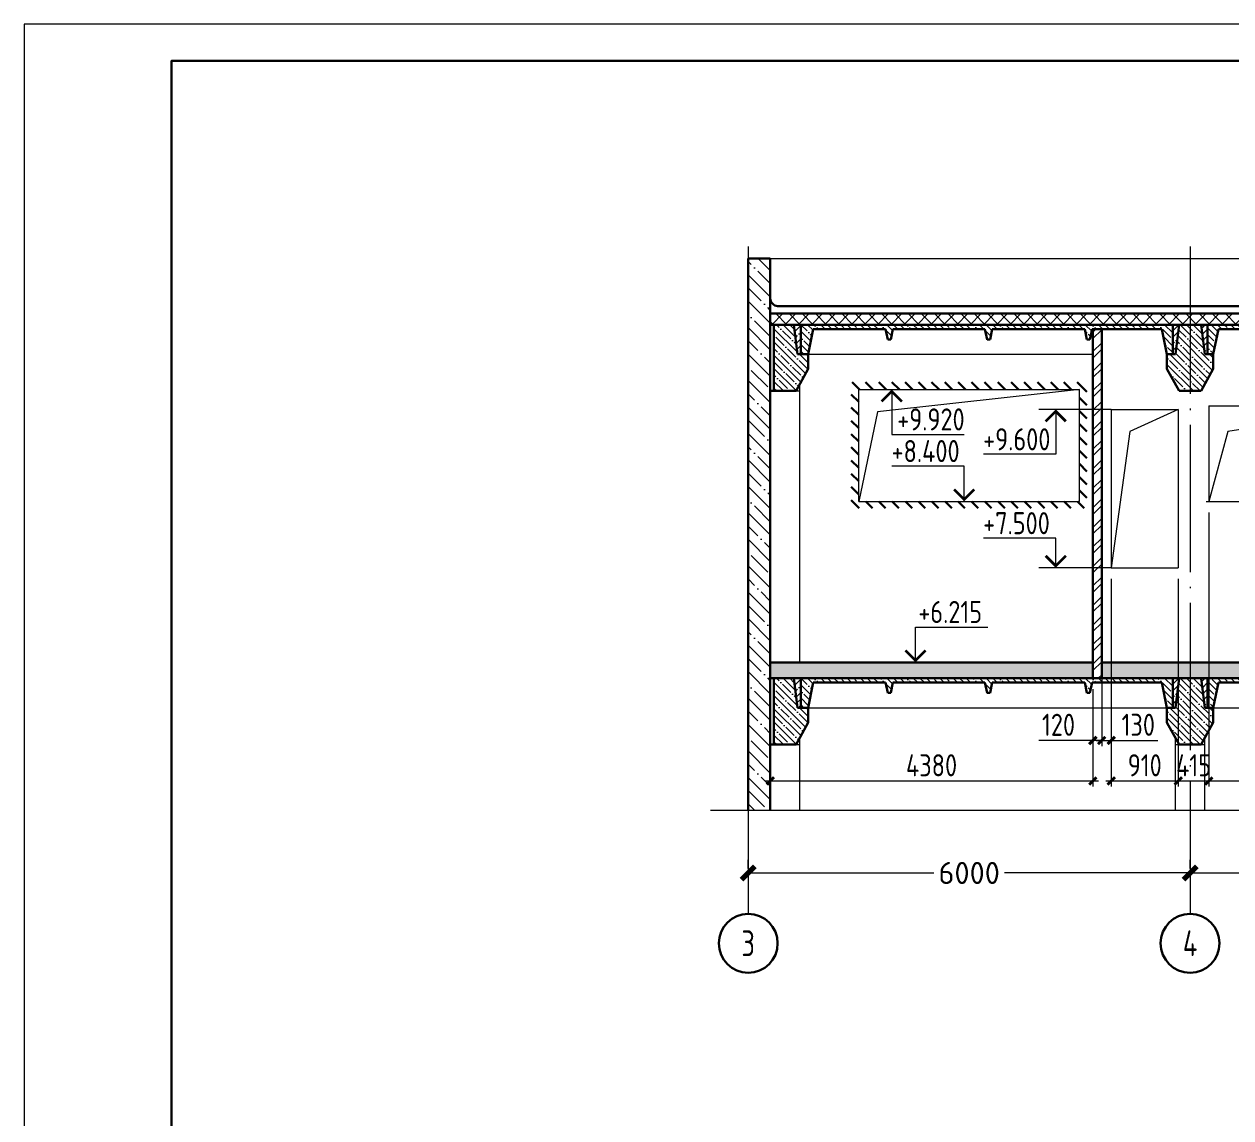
# Model space of a CAD drawing. Extents: x -965262 to 1142518, y -357520 to 71675.
# Drawn here: x 891868 to 908252, y -195538 to -180688 of the extents above; entities that cross this region are included whole.
import ezdxf

# ---------------------------------------------------------------- set-up
doc = ezdxf.new("R2010")
doc.units = 0
doc.header["$LTSCALE"] = 10
doc.linetypes.add('DOTE', pattern=[2.42, 2, -0.2, 0.02, -0.2])
doc.layers.get('0').update_dxf_attribs({"linetype": 'CONTINUOUS', "lineweight": 30})
doc.layers.get('Defpoints').update_dxf_attribs({"linetype": 'CONTINUOUS'})
doc.layers.add('DOTE', color=7, linetype='DOTE', lineweight=9)
doc.styles.add('GOST 2.304', font='isocpeur.ttf', dxfattribs={"width": 0.75, "height": 250})
doc.styles.get("Standard").update_dxf_attribs({"font": 'isocpeur.ttf', "height": 300})
doc.styles.add('ГОСТ 2м', font='isocpeur.ttf', dxfattribs={"width": 0.8, "height": 250})
doc.dimstyles.get("Standard").update_dxf_attribs({"dimscale": 100, "dimtxt": 300, "dimasz": 1.8, "dimexe": 1.8, "dimexo": 0.625, "dimgap": 0.9, "dimtad": 0, "dimdec": 0, "dimzin": 0, "dimdsep": 46, "dimtxsty": 'Standard', "dimblk": 'ARCHTICK', "dimcen": 0.9, "dimclrd": 256, "dimclre": 256, "dimclrt": 256, "dimadec": 0, "dimazin": 0, "dimtfac": 1, "dimtdec": 0, "dimtofl": 0, "dimtmove": 0, "dimatfit": 3, "dimfxl": 1, "dimtolj": 1, "dimtzin": 0, "dimlwd": 15, "dimlwe": 15, "dimarcsym": 0})
doc.dimstyles.new('ГОСТ 2м', dxfattribs={"dimtxt": 250, "dimasz": 100, "dimexe": 75, "dimexo": 150, "dimgap": 62.5, "dimtad": 1, "dimdec": 0, "dimtxsty": 'ГОСТ 2м', "dimblk": 'ARCHTICK', "dimcen": 150, "dimdle": 75, "dimclrd": 256, "dimclre": 256, "dimclrt": 256, "dimadec": 0, "dimazin": 0, "dimtfac": 1, "dimtdec": 0, "dimtmove": 0, "dimatfit": 3, "dimldrblk": 'OBLIQUE', "dimfxl": 1, "dimlwd": 15, "dimlwe": 15, "dimarcsym": 0})
pattern_1 = [(135, (925648.65, -192568.46), (-89.80256, -89.80256), []), (135, (925648.65, -192478.66), (-89.80256, -89.80256), [158.75, -31.75, 0, -31.75])]
pattern_2 = [(45, (925648.65, -192568.46), (-89.80256, 89.80256), []), (45, (925738.45, -192568.46), (-89.80256, 89.80256), [158.75, -31.75, 0, -31.75])]
pattern_3 = [(135, (813548.36, -196342.78), (-89.80256, -89.80256), []), (135, (813548.36, -196252.98), (-89.80256, -89.80256), [158.75, -31.75, 0, -31.75])]
pattern_4 = [(135, (925648.65, -187768.46), (-89.80256, -89.80256), []), (135, (925648.65, -187678.66), (-89.80256, -89.80256), [158.75, -31.75, 0, -31.75])]
pattern_5 = [(45, (925648.65, -187768.46), (-89.80256, 89.80256), []), (45, (925738.45, -187768.46), (-89.80256, 89.80256), [158.75, -31.75, 0, -31.75])]
pattern_6 = [(135, (813548.36, -191542.78), (-89.80256, -89.80256), []), (135, (813548.36, -191452.98), (-89.80256, -89.80256), [158.75, -31.75, 0, -31.75])]

# ---------------------------------------------------------------- blocks, each defined once
blk = doc.blocks.new('_ArchTick')
at = {"color": 0, "linetype": 'ByBlock', "lineweight": 0, "const_width": 0.4}
blk.add_lwpolyline([(-0.5, -0.5), (0.5, 0.5)], dxfattribs=at)
blk = doc.blocks.new('*D2186')
at = {"lineweight": 15, "transparency": 16777216}
for p, q in [((907699, -192150), (907699, -192033)), ((913699, -192150), (913699, -192033)), ((907699, -192213), (910219, -192213)), ((913699, -192213), (911179, -192213))]:
    blk.add_line(p, q, dxfattribs=at)
at = {"layer": 'Defpoints', "color": 0, "lineweight": 15, "transparency": 16777216}
for p in [(907699, -192213), (907699, -192213), (913699, -192213)]:
    blk.add_point(p, dxfattribs=at)
at = {"lineweight": 15, "transparency": 16777216, "xscale": 180, "yscale": 180, "zscale": 180, "rotation": 180}
blk.add_blockref('_ArchTick', (907699, -192213), dxfattribs=at)
at = {"lineweight": 15, "transparency": 16777216, "xscale": 180, "yscale": 180, "zscale": 180}
blk.add_blockref('_ArchTick', (913699, -192213), dxfattribs=at)
at = {"lineweight": 15, "transparency": 16777216, "insert": (910699, -192213), "char_height": 300, "attachment_point": 5}
blk.add_mtext('\\A1;6000', dxfattribs=at)
blk = doc.blocks.new('*D2187')
at = {"lineweight": 15, "transparency": 16777216}
for p, q in [((901699, -192150), (901699, -192033)), ((907699, -192150), (907699, -192033)), ((901699, -192213), (904219, -192213)), ((907699, -192213), (905179, -192213))]:
    blk.add_line(p, q, dxfattribs=at)
at = {"layer": 'Defpoints', "color": 0, "lineweight": 15, "transparency": 16777216}
for p in [(901699, -192213), (901699, -192213), (907699, -192213)]:
    blk.add_point(p, dxfattribs=at)
at = {"lineweight": 15, "transparency": 16777216, "xscale": 180, "yscale": 180, "zscale": 180, "rotation": 180}
blk.add_blockref('_ArchTick', (901699, -192213), dxfattribs=at)
at = {"lineweight": 15, "transparency": 16777216, "xscale": 180, "yscale": 180, "zscale": 180}
blk.add_blockref('_ArchTick', (907699, -192213), dxfattribs=at)
at = {"lineweight": 15, "transparency": 16777216, "insert": (904699, -192213), "char_height": 300, "attachment_point": 5}
blk.add_mtext('\\A1;6000', dxfattribs=at)
blk = doc.blocks.new('*D2188')
at = {"lineweight": 15, "transparency": 16777216}
for p, q in [((901999, -189503), (901999, -191038)), ((906378, -189718), (906378, -191038)), ((901924, -190963), (906453, -190963))]:
    blk.add_line(p, q, dxfattribs=at)
at = {"layer": 'Defpoints', "color": 0, "lineweight": 15, "transparency": 16777216}
for p in [(901999, -189353, 1451), (906378, -189568, -1808), (906378, -190963)]:
    blk.add_point(p, dxfattribs=at)
at = {"lineweight": 15, "transparency": 16777216, "xscale": 100, "yscale": 100, "zscale": 100, "rotation": 180}
blk.add_blockref('_ArchTick', (901999, -190963), dxfattribs=at)
at = {"lineweight": 15, "transparency": 16777216, "xscale": 100, "yscale": 100, "zscale": 100}
blk.add_blockref('_ArchTick', (906378, -190963), dxfattribs=at)
at = {"lineweight": 15, "transparency": 16777216, "insert": (904188, -190751), "char_height": 250, "attachment_point": 5, "style": 'ГОСТ 2м'}
blk.add_mtext('{\\H1.2x;4380}', dxfattribs=at)
blk = doc.blocks.new('_Oblique')
at = {"color": 0, "linetype": 'ByBlock', "lineweight": -2}
blk.add_line((-0.5, -0.5), (0.5, 0.5), dxfattribs=at)
blk = doc.blocks.new('*D2189')
at = {"lineweight": 15, "transparency": 16777216}
for p, q in [((906378, -189718), (906378, -190489)), ((906498, -189718), (906498, -190489)), ((906378, -190414), (905645, -190414)), ((906498, -190414), (906378, -190414)), ((906498, -190414), (906598, -190414))]:
    blk.add_line(p, q, dxfattribs=at)
at = {"layer": 'Defpoints', "color": 0, "lineweight": 15, "transparency": 16777216}
for p in [(906378, -189568, -1808), (906498, -189568, -1808), (906378, -190414)]:
    blk.add_point(p, dxfattribs=at)
at = {"lineweight": 15, "transparency": 16777216, "xscale": 100, "yscale": 100, "zscale": 100}
blk.add_blockref('_ArchTick', (906378, -190414), dxfattribs=at)
at = {"lineweight": 15, "transparency": 16777216, "xscale": 100, "yscale": 100, "zscale": 100, "rotation": 180}
blk.add_blockref('_ArchTick', (906498, -190414), dxfattribs=at)
at = {"lineweight": 15, "transparency": 16777216, "insert": (905912, -190201), "char_height": 250, "attachment_point": 5, "style": 'ГОСТ 2м'}
blk.add_mtext('{\\H1.2x;120}', dxfattribs=at)
blk = doc.blocks.new('*D2190')
at = {"lineweight": 15, "transparency": 16777216}
for p, q in [((906628, -188218), (906628, -190489)), ((906498, -189503), (906498, -190489)), ((906423, -190414), (906628, -190414)), ((906628, -190414), (907261, -190414))]:
    blk.add_line(p, q, dxfattribs=at)
at = {"layer": 'Defpoints', "color": 0, "lineweight": 15, "transparency": 16777216}
for p in [(906628, -188068, -1808), (906498, -189353, 1451), (906628, -190414)]:
    blk.add_point(p, dxfattribs=at)
at = {"lineweight": 15, "transparency": 16777216, "xscale": 100, "yscale": 100, "zscale": 100, "rotation": 180}
blk.add_blockref('_ArchTick', (906498, -190414), dxfattribs=at)
at = {"lineweight": 15, "transparency": 16777216, "xscale": 100, "yscale": 100, "zscale": 100}
blk.add_blockref('_ArchTick', (906628, -190414), dxfattribs=at)
at = {"lineweight": 15, "transparency": 16777216, "insert": (906995, -190201), "char_height": 250, "attachment_point": 5, "style": 'ГОСТ 2м'}
blk.add_mtext('{\\H1.2x;130}', dxfattribs=at)
blk = doc.blocks.new('*D2191')
at = {"lineweight": 15, "transparency": 16777216}
for p, q in [((906628, -188218), (906628, -191038)), ((907538, -188218), (907538, -191038)), ((906553, -190963), (907613, -190963))]:
    blk.add_line(p, q, dxfattribs=at)
at = {"layer": 'Defpoints', "color": 0, "lineweight": 15, "transparency": 16777216}
for p in [(906628, -188068, -1808), (907538, -188068, -1808), (907538, -190963)]:
    blk.add_point(p, dxfattribs=at)
at = {"lineweight": 15, "transparency": 16777216, "xscale": 100, "yscale": 100, "zscale": 100, "rotation": 180}
blk.add_blockref('_ArchTick', (906628, -190963), dxfattribs=at)
at = {"lineweight": 15, "transparency": 16777216, "xscale": 100, "yscale": 100, "zscale": 100}
blk.add_blockref('_ArchTick', (907538, -190963), dxfattribs=at)
at = {"lineweight": 15, "transparency": 16777216, "insert": (907083, -190751), "char_height": 250, "attachment_point": 5, "style": 'ГОСТ 2м'}
blk.add_mtext('{\\H1.2x;910}', dxfattribs=at)
blk = doc.blocks.new('*D2192')
at = {"lineweight": 15, "transparency": 16777216}
for p, q in [((907953, -187318), (907953, -191038)), ((907538, -188218), (907538, -191038)), ((907463, -190963), (908028, -190963))]:
    blk.add_line(p, q, dxfattribs=at)
at = {"layer": 'Defpoints', "color": 0, "lineweight": 15, "transparency": 16777216}
for p in [(907953, -187168, -1834), (907538, -188068, -1808), (907953, -190963)]:
    blk.add_point(p, dxfattribs=at)
at = {"lineweight": 15, "transparency": 16777216, "xscale": 100, "yscale": 100, "zscale": 100, "rotation": 180}
blk.add_blockref('_ArchTick', (907538, -190963), dxfattribs=at)
at = {"lineweight": 15, "transparency": 16777216, "xscale": 100, "yscale": 100, "zscale": 100}
blk.add_blockref('_ArchTick', (907953, -190963), dxfattribs=at)
at = {"lineweight": 15, "transparency": 16777216, "insert": (907746, -190751), "char_height": 250, "attachment_point": 5, "style": 'ГОСТ 2м'}
blk.add_mtext('{\\H1.2x;415}', dxfattribs=at)
blk = doc.blocks.new('*D2193')
at = {"lineweight": 15, "transparency": 16777216}
for p, q in [((907953, -187318), (907953, -191038)), ((910444, -187318), (910444, -191038)), ((907878, -190963), (910519, -190963))]:
    blk.add_line(p, q, dxfattribs=at)
at = {"layer": 'Defpoints', "color": 0, "lineweight": 15, "transparency": 16777216}
for p in [(907953, -187168, -1834), (910444, -187168, -1808), (910444, -190963)]:
    blk.add_point(p, dxfattribs=at)
at = {"lineweight": 15, "transparency": 16777216, "xscale": 100, "yscale": 100, "zscale": 100, "rotation": 180}
blk.add_blockref('_ArchTick', (907953, -190963), dxfattribs=at)
at = {"lineweight": 15, "transparency": 16777216, "xscale": 100, "yscale": 100, "zscale": 100}
blk.add_blockref('_ArchTick', (910444, -190963), dxfattribs=at)
at = {"lineweight": 15, "transparency": 16777216, "insert": (909198, -190751), "char_height": 250, "attachment_point": 5, "style": 'ГОСТ 2м'}
blk.add_mtext('{\\H1.2x;2490}', dxfattribs=at)

msp = doc.modelspace()

# ---------------------------------------------------------------- hatches: boundary and pattern name
at = {"lineweight": 15}
h = msp.add_hatch(dxfattribs=at)
h.set_pattern_fill('ANSI35', color=256, scale=40, angle=90)
h.set_pattern_definition([(135, (526096.28, -221579.91), (-179.60512, -179.60512), []), (135, (526096.28, -221400.3), (-179.60512, -179.60512), [317.5, -63.5, 0, -63.5])])
h.paths.add_polyline_path([(901998.7, -191365.7), (901698.7, -191365.7), (901698.7, -187738.5), (901998.7, -187738.5)])
h.paths.add_polyline_path([(901698.7, -187738.5), (901998.7, -187738.5), (901998.7, -183868.5), (901698.7, -183868.5)])
at = {"lineweight": 15, "ltscale": 0.2}
h = msp.add_hatch(dxfattribs=at)
h.set_pattern_fill('ANSI37', color=256, scale=40, style=0)
h.set_pattern_definition([(45, (925648.65, -192568.46), (-89.80256, 89.80256), []), (135, (925648.65, -192568.46), (-89.80256, -89.80256), [])])
h.paths.add_polyline_path([(907698.7, -184568.5), (902198.7, -184568.5), (902198.7, -184768.5), (902348.7, -184768.5), (907698.7, -184768.5)])
h.paths.add_polyline_path([(902198.7, -184568.5), (901998.7, -184568.5), (901998.7, -184768.5), (902198.7, -184768.5)])
h.paths.add_polyline_path([(913698.7, -184568.5), (907698.7, -184568.5), (907698.7, -184768.5), (907848.7, -184768.5), (913678.7, -184768.5), (913698.7, -184768.5)])
h.paths.add_polyline_path([(919698.7, -184568.5), (913698.7, -184568.5), (913698.7, -184768.5), (913848.7, -184768.5), (919698.7, -184768.5)])
h.paths.add_polyline_path([(925698.7, -184568.5), (919698.7, -184568.5), (919698.7, -184768.5), (919848.7, -184768.5), (925698.7, -184768.5)])
h.paths.add_polyline_path([(931698.7, -184568.5), (925698.7, -184568.5), (925698.7, -184768.5), (925848.7, -184768.5), (931698.7, -184768.5)])
h.paths.add_polyline_path([(937198.7, -184568.5), (931698.7, -184568.5), (931698.7, -184768.5), (931848.7, -184768.5), (937198.7, -184768.5)])
h.paths.add_polyline_path([(937698.7, -184568.5), (937198.7, -184568.5), (937198.7, -184768.5), (937348.7, -184768.5), (937698.7, -184768.5)])
h.paths.add_polyline_path([(901998.7, -184618.5), (937698.7, -184618.5), (937698.7, -184568.5), (901998.7, -184568.5)])
at = {"lineweight": 15}
h = msp.add_hatch(dxfattribs=at)
h.set_pattern_fill('ANSI35', color=256, scale=20, angle=90)
h.set_pattern_definition(pattern_4)
h.paths.add_polyline_path([(902348.7, -184768.5), (902317.2, -184768.5), (902367.2, -185168.5)], flags=17)
h.paths.add_polyline_path([(901998.7, -185668.5), (902048.7, -185668.5), (902048.7, -184768.5), (901998.7, -184768.5), (901998.7, -185018.5)], flags=17)
h.paths.add_polyline_path([(902198.7, -184768.5), (901998.7, -184768.5), (901998.7, -185018.5), (901998.7, -185668.5), (902098.7, -185668.5), (902198.7, -185668.5)])
h.paths.add_polyline_path([(902198.7, -185668.5), (902348.7, -185668.5), (902513.7, -185368.5), (902513.7, -185168.5), (902367.2, -185168.5), (902348.7, -184768.5), (902198.7, -184768.5)])
h = msp.add_hatch(dxfattribs=at)
h.set_pattern_fill('ANSI35', color=256, scale=20)
h.set_pattern_definition(pattern_5)
h.paths.add_polyline_path([(902348.7, -184768.5), (902317.2, -184768.5), (902367.2, -185168.5)])
h.paths.add_polyline_path([(902413.1, -184768.5), (902348.7, -184768.5), (902367.2, -185168.5), (902413.1, -185168.5)])
h = msp.add_hatch(dxfattribs=at)
h.set_pattern_fill('ANSI35', color=256, scale=20, angle=90)
h.set_pattern_definition(pattern_6)
h.paths.add_polyline_path([(907484.2, -184768.5), (907463.1, -184768.5), (907463.1, -185168.5), (907484.2, -185168.5)], flags=17)
h.paths.add_polyline_path([(902581.8, -184828.5), (902551.2, -184828.5), (902513.1, -185168.5)], flags=17)
h.paths.add_polyline_path([(902551.2, -184828.5), (903563.1, -184828.5), (903593.1, -184968.5), (903633.1, -184968.5), (903663.1, -184828.5), (904913.1, -184828.5), (904943.1, -184968.5), (904983.1, -184968.5), (905013.1, -184828.5), (906268.1, -184828.5), (906298.1, -184968.5), (906338.1, -184968.5), (906368.1, -184828.5), (907314.9, -184828.5), (907383.7, -185168.5), (907484.2, -185168.5), (907484.2, -184768.5), (902413.1, -184768.5), (902413.1, -185168.5), (902513.1, -185168.5)])
h.paths.add_polyline_path([(902718.7, -184828.5), (902718.7, -184768.5)], flags=17)
h = msp.add_hatch(dxfattribs=at)
h.set_pattern_fill('ANSI35', color=256, scale=20, angle=90)
h.set_pattern_definition(pattern_4)
h.paths.add_polyline_path([(907698.7, -184768.5), (907548.7, -184768.5), (907498.7, -185168.5), (907383.7, -185168.5), (907383.7, -185368.5), (907548.7, -185668.5), (907698.7, -185668.5)])
h.paths.add_polyline_path([(907698.7, -185668.5), (907848.7, -185668.5), (908013.7, -185368.5), (908013.7, -185168.5), (907913.1, -185168.5), (907898.7, -185168.5), (907848.7, -184768.5), (907698.7, -184768.5)])
h = msp.add_hatch(dxfattribs=at)
h.set_pattern_fill('ANSI35', color=256, scale=20)
h.set_pattern_definition(pattern_5)
h.paths.add_polyline_path([(907484.2, -184768.5), (907463.1, -184768.5), (907463.1, -185168.5), (907484.2, -185168.5)])
h.paths.add_polyline_path([(907548.7, -184768.5), (907484.2, -184768.5), (907484.2, -185168.5), (907498.7, -185168.5)])
h = msp.add_hatch(dxfattribs=at)
h.set_pattern_fill('ANSI35', color=256, scale=20)
h.set_pattern_definition(pattern_5)
h.paths.add_polyline_path([(907934.2, -184768.5), (907913.1, -184768.5), (907913.1, -185168.5), (907934.2, -185168.5)])
h.paths.add_polyline_path([(907913.1, -184768.5), (907848.7, -184768.5), (907898.7, -185168.5), (907913.1, -185168.5)])
h = msp.add_hatch(dxfattribs=at)
h.set_pattern_fill('ANSI35', color=256, scale=20, angle=90)
h.set_pattern_definition(pattern_6)
h.paths.add_polyline_path([(907934.2, -184768.5), (907913.1, -184768.5), (907913.1, -185168.5), (907934.2, -185168.5)], flags=16)
h.paths.add_polyline_path([(908082.4, -184828.5), (908051.2, -184828.5), (908013.1, -185168.5), (908013.7, -185168.5)], flags=17)
h.paths.add_polyline_path([(913463.1, -184768.5), (907913.1, -184768.5), (907913.1, -185168.5), (908013.1, -185168.5), (908051.2, -184828.5), (909283.1, -184828.5), (909313.1, -184968.5), (909353.1, -184968.5), (909383.1, -184828.5), (910633.1, -184828.5), (910663.1, -184968.5), (910703.1, -184968.5), (910733.1, -184828.5), (911988.1, -184828.5), (912018.1, -184968.5), (912058.1, -184968.5), (912088.1, -184828.5), (913314.9, -184828.5), (913383.7, -185168.5), (913463.1, -185168.5)])
h.paths.add_polyline_path([(910663.1, -184968.5), (910643.7, -184877.9), (910643.7, -184854.1), (910638.5, -184854.1), (910633.1, -184828.5), (910618.7, -184828.5), (910618.7, -184768.5), (910618.7, -184828.5), (910733.1, -184828.5), (910703.1, -184968.5)], flags=17)
h = msp.add_hatch(dxfattribs=at)
h.set_pattern_fill('ANSI32', color=1, scale=500, style=0)
h.set_pattern_definition([(45, (883798.65, 133819.3), (-132.58252, 132.58252), []), (45, (883887.04, 133819.3), (-132.58252, 132.58252), [])])
edge = h.paths.add_edge_path()
edge.add_line((906498.2, -184828.5), (906409.7, -184828.5))
edge.add_arc((906393.9, -197497.7), 12669.2, 89.92882, 90.07118)
edge.add_line((906378.2, -184828.5), (906378.2, -189268.5))
edge.add_line((906378.2, -189268.5), (906498.2, -189268.5))
edge.add_line((906498.2, -189268.5), (906498.2, -184828.5))
h.paths.add_polyline_path([(906378.2, -189568.5), (906498.2, -189568.5), (906498.2, -189268.5), (906378.2, -189268.5)])
h = msp.add_hatch()
h.set_pattern_fill('ANSI31', color=3, scale=40, angle=90)
h.set_pattern_definition([(135, (863192.05, -343553.62), (-89.80256, -89.80256), [])])
h.paths.add_polyline_path([(903098.7, -185548.5), (906298.7, -185548.5), (906298.7, -187258.5), (903098.7, -187258.5)])
h.paths.add_polyline_path([(903198.7, -185648.5), (903198.9, -187167.3), (906198.7, -187168.5), (906198.7, -185648.5)], flags=16)
h = msp.add_hatch(dxfattribs=at)
h.set_pattern_fill('ANSI35', color=256, scale=40)
h.set_pattern_definition([(45, (526096.28, -221579.91), (-179.60512, 179.60512), []), (45, (526275.88, -221579.91), (-179.60512, 179.60512), [317.5, -63.5, 0, -63.5])])
h.paths.add_polyline_path([(901998.7, -189568.5), (906378.2, -189568.5), (906378.2, -189353.5), (901998.7, -189353.5)])
h.paths.add_polyline_path([(906498.2, -189568.5), (928638.7, -189568.5), (928638.7, -189353.5), (906498.2, -189353.5)])
h.paths.add_polyline_path([(928758.7, -189568.5), (937698.7, -189568.5), (937698.7, -189353.5), (928758.7, -189353.5)])
h = msp.add_hatch(dxfattribs=at)
h.set_pattern_fill('ANSI35', color=256, scale=20, angle=90)
h.set_pattern_definition(pattern_1)
h.paths.add_polyline_path([(902348.7, -189568.5), (902317.2, -189568.5), (902367.2, -189968.5)], flags=17)
h.paths.add_polyline_path([(901998.7, -190468.5), (902048.7, -190468.5), (902048.7, -189568.5), (901998.7, -189568.5), (901998.7, -189818.5)], flags=17)
h.paths.add_polyline_path([(902198.7, -189568.5), (901998.7, -189568.5), (901998.7, -189818.5), (901998.7, -190468.5), (902098.7, -190468.5), (902198.7, -190468.5)])
h.paths.add_polyline_path([(902198.7, -190468.5), (902348.7, -190468.5), (902513.7, -190168.5), (902513.7, -189968.5), (902367.2, -189968.5), (902348.7, -189568.5), (902198.7, -189568.5)])
h = msp.add_hatch(dxfattribs=at)
h.set_pattern_fill('ANSI35', color=256, scale=20)
h.set_pattern_definition(pattern_2)
h.paths.add_polyline_path([(902348.7, -189568.5), (902317.2, -189568.5), (902367.2, -189968.5)])
h.paths.add_polyline_path([(902413.1, -189568.5), (902348.7, -189568.5), (902367.2, -189968.5), (902413.1, -189968.5)])
h = msp.add_hatch(dxfattribs=at)
h.set_pattern_fill('ANSI35', color=256, scale=20, angle=90)
h.set_pattern_definition(pattern_3)
h.paths.add_polyline_path([(907484.2, -189568.5), (907463.1, -189568.5), (907463.1, -189968.5), (907484.2, -189968.5)], flags=17)
h.paths.add_polyline_path([(902581.8, -189628.5), (902551.2, -189628.5), (902513.1, -189968.5)], flags=17)
h.paths.add_polyline_path([(902551.2, -189628.5), (903563.1, -189628.5), (903593.1, -189768.5), (903633.1, -189768.5), (903663.1, -189628.5), (904913.1, -189628.5), (904943.1, -189768.5), (904983.1, -189768.5), (905013.1, -189628.5), (906268.1, -189628.5), (906298.1, -189768.5), (906338.1, -189768.5), (906368.1, -189628.5), (907314.9, -189628.5), (907383.7, -189968.5), (907484.2, -189968.5), (907484.2, -189568.5), (902413.1, -189568.5), (902413.1, -189968.5), (902513.1, -189968.5)])
h.paths.add_polyline_path([(902718.7, -189628.5), (902718.7, -189568.5)], flags=17)
h = msp.add_hatch(dxfattribs=at)
h.set_pattern_fill('ANSI35', color=256, scale=20, angle=90)
h.set_pattern_definition(pattern_1)
h.paths.add_polyline_path([(907698.7, -189568.5), (907548.7, -189568.5), (907498.7, -189968.5), (907383.7, -189968.5), (907383.7, -190168.5), (907548.7, -190468.5), (907698.7, -190468.5)])
h.paths.add_polyline_path([(907698.7, -190468.5), (907848.7, -190468.5), (908013.7, -190168.5), (908013.7, -189968.5), (907913.1, -189968.5), (907898.7, -189968.5), (907848.7, -189568.5), (907698.7, -189568.5)])
h = msp.add_hatch(dxfattribs=at)
h.set_pattern_fill('ANSI35', color=256, scale=20)
h.set_pattern_definition(pattern_2)
h.paths.add_polyline_path([(907484.2, -189568.5), (907463.1, -189568.5), (907463.1, -189968.5), (907484.2, -189968.5)])
h.paths.add_polyline_path([(907548.7, -189568.5), (907484.2, -189568.5), (907484.2, -189968.5), (907498.7, -189968.5)])
h = msp.add_hatch(dxfattribs=at)
h.set_pattern_fill('ANSI35', color=256, scale=20)
h.set_pattern_definition(pattern_2)
h.paths.add_polyline_path([(907934.2, -189568.5), (907913.1, -189568.5), (907913.1, -189968.5), (907934.2, -189968.5)])
h.paths.add_polyline_path([(907913.1, -189568.5), (907848.7, -189568.5), (907898.7, -189968.5), (907913.1, -189968.5)])
h = msp.add_hatch(dxfattribs=at)
h.set_pattern_fill('ANSI35', color=256, scale=20, angle=90)
h.set_pattern_definition(pattern_3)
h.paths.add_polyline_path([(907934.2, -189568.5), (907913.1, -189568.5), (907913.1, -189968.5), (907934.2, -189968.5)], flags=16)
h.paths.add_polyline_path([(908082.4, -189628.5), (908051.2, -189628.5), (908013.1, -189968.5), (908013.7, -189968.5)], flags=17)
h.paths.add_polyline_path([(913463.1, -189568.5), (907913.1, -189568.5), (907913.1, -189968.5), (908013.1, -189968.5), (908051.2, -189628.5), (909283.1, -189628.5), (909313.1, -189768.5), (909353.1, -189768.5), (909383.1, -189628.5), (910633.1, -189628.5), (910663.1, -189768.5), (910703.1, -189768.5), (910733.1, -189628.5), (911988.1, -189628.5), (912018.1, -189768.5), (912058.1, -189768.5), (912088.1, -189628.5), (913314.9, -189628.5), (913383.7, -189968.5), (913463.1, -189968.5)])
h.paths.add_polyline_path([(910663.1, -189768.5), (910643.7, -189677.9), (910643.7, -189654.1), (910638.5, -189654.1), (910633.1, -189628.5), (910618.7, -189628.5), (910618.7, -189568.5), (910618.7, -189628.5), (910733.1, -189628.5), (910703.1, -189768.5)], flags=17)

# ---------------------------------------------------------------- linework, layer by layer
for p, q in [((901698.7, -191365.7, 11253.1), (901698.7, -183868.5, 11253.1)), ((902048.7, -185668.5, 11253.1), (902048.7, -184768.5, 11253.1)), ((902317.2, -184768.5, 11253.1), (902367.2, -185168.5, 11253.1)), ((902413.1, -184768.5, 11253.1), (902413.1, -185168.5, 11253.1)), ((907463.1, -184768.5, 11253.1), (907463.1, -185168.5, 11253.1)), ((907548.7, -184768.5, 11253.1), (907498.7, -185168.5, 11253.1)), ((907848.7, -184768.5, 11253.1), (907898.7, -185168.5, 11253.1)), ((907934.2, -184768.5, 11253.1), (907934.2, -185168.5, 11253.1)), ((902581.8, -184828.5, 11253.1), (902513.1, -185168.5, 11253.1)), ((902581.8, -184828.5, 11253.1), (903563.1, -184828.5, 11253.1)), ((903563.1, -184828.5, 11253.1), (903593.1, -184968.5, 11253.1)), ((903593.1, -184968.5, 11253.1), (903633.1, -184968.5, 11253.1)), ((903663.1, -184828.5, 11253.1), (903633.1, -184968.5, 11253.1)), ((903663.1, -184828.5, 11253.1), (904913.1, -184828.5, 11253.1)), ((904913.1, -184828.5, 11253.1), (904943.1, -184968.5, 11253.1)), ((904943.1, -184968.5, 11253.1), (904983.1, -184968.5, 11253.1)), ((905013.1, -184828.5, 11253.1), (904983.1, -184968.5, 11253.1)), ((905013.1, -184828.5, 11253.1), (906268.1, -184828.5, 11253.1)), ((906268.1, -184828.5, 11253.1), (906298.1, -184968.5, 11253.1)), ((906298.1, -184968.5, 11253.1), (906338.1, -184968.5, 11253.1)), ((906368.1, -184828.5, 11253.1), (906338.1, -184968.5, 11253.1)), ((906368.1, -184828.5, 11253.1), (907314.9, -184828.5, 11253.1)), ((907314.9, -184828.5, 11253.1), (907383.7, -185168.5, 11253.1)), ((908082.4, -184828.5, 11253.1), (908013.7, -185168.5, 11253.1)), ((908082.4, -184828.5, 11253.1), (909283.1, -184828.5, 11253.1)), ((902513.7, -185168.5, 11253.1), (902367.2, -185168.5, 11253.1)), ((902513.7, -185168.5, 11253.1), (902513.7, -185368.5, 11253.1)), ((907498.7, -185168.5, 11253.1), (907383.7, -185168.5, 11253.1)), ((907383.7, -185168.5, 11253.1), (907383.7, -185368.5, 11253.1)), ((907898.7, -185168.5, 11253.1), (908013.7, -185168.5, 11253.1)), ((908013.7, -185168.5, 11253.1), (908013.7, -185368.5, 11253.1)), ((902348.7, -185668.5, 11253.1), (902513.7, -185368.5, 11253.1)), ((907548.7, -185668.5, 11253.1), (907383.7, -185368.5, 11253.1)), ((907848.7, -185668.5, 11253.1), (908013.7, -185368.5, 11253.1)), ((902348.7, -185668.5, 11253.1), (901998.7, -185668.5, 11253.1)), ((907548.7, -185668.5, 11253.1), (907848.7, -185668.5, 11253.1)), ((901998.7, -189353.5, 11253.1), (901998.7, -189568.5, 11253.1)), ((906378.2, -189353.5, 11253.1), (901998.7, -189353.5, 11253.1)), ((928638.7, -189353.5, 11253.1), (906498.2, -189353.5, 11253.1)), ((937698.7, -189568.5, 11253.1), (901998.7, -189568.5, 11253.1)), ((902048.7, -190468.5, 11253.1), (902048.7, -189568.5, 11253.1)), ((902317.2, -189568.5, 11253.1), (902367.2, -189968.5, 11253.1)), ((902413.1, -189568.5, 11253.1), (902413.1, -189968.5, 11253.1)), ((907463.1, -189568.5, 11253.1), (907463.1, -189968.5, 11253.1)), ((907548.7, -189568.5, 11253.1), (907498.7, -189968.5, 11253.1)), ((907848.7, -189568.5, 11253.1), (907898.7, -189968.5, 11253.1)), ((907934.2, -189568.5, 11253.1), (907934.2, -189968.5, 11253.1)), ((902581.8, -189628.5, 11253.1), (902513.1, -189968.5, 11253.1)), ((902581.8, -189628.5, 11253.1), (903563.1, -189628.5, 11253.1)), ((903563.1, -189628.5, 11253.1), (903593.1, -189768.5, 11253.1)), ((903663.1, -189628.5, 11253.1), (903633.1, -189768.5, 11253.1)), ((903663.1, -189628.5, 11253.1), (904913.1, -189628.5, 11253.1)), ((904913.1, -189628.5, 11253.1), (904943.1, -189768.5, 11253.1)), ((905013.1, -189628.5, 11253.1), (904983.1, -189768.5, 11253.1)), ((905013.1, -189628.5, 11253.1), (906268.1, -189628.5, 11253.1)), ((906268.1, -189628.5, 11253.1), (906298.1, -189768.5, 11253.1)), ((906368.1, -189628.5, 11253.1), (906338.1, -189768.5, 11253.1)), ((906368.1, -189628.5, 11253.1), (907314.9, -189628.5, 11253.1)), ((907314.9, -189628.5, 11253.1), (907383.7, -189968.5, 11253.1)), ((908082.4, -189628.5, 11253.1), (908013.7, -189968.5, 11253.1)), ((908082.4, -189628.5, 11253.1), (909283.1, -189628.5, 11253.1)), ((903593.1, -189768.5, 11253.1), (903633.1, -189768.5, 11253.1)), ((904943.1, -189768.5, 11253.1), (904983.1, -189768.5, 11253.1)), ((906298.1, -189768.5, 11253.1), (906338.1, -189768.5, 11253.1)), ((902513.7, -189968.5, 11253.1), (902367.2, -189968.5, 11253.1)), ((902513.7, -189968.5, 11253.1), (902513.7, -190168.5, 11253.1)), ((907498.7, -189968.5, 11253.1), (907383.7, -189968.5, 11253.1)), ((907383.7, -189968.5, 11253.1), (907383.7, -190168.5, 11253.1)), ((907898.7, -189968.5, 11253.1), (908013.7, -189968.5, 11253.1)), ((908013.7, -189968.5, 11253.1), (908013.7, -190168.5, 11253.1)), ((902348.7, -190468.5, 11253.1), (902513.7, -190168.5, 11253.1)), ((907548.7, -190468.5, 11253.1), (907383.7, -190168.5, 11253.1)), ((907848.7, -190468.5, 11253.1), (908013.7, -190168.5, 11253.1)), ((902348.7, -190468.5, 11253.1), (901998.7, -190468.5, 11253.1)), ((907548.7, -190468.5, 11253.1), (907848.7, -190468.5, 11253.1))]:
    msp.add_line(p, q)
at = {"extrusion": (1.83697e-16, 0, -1)}
for p, q in [((901698.7, -183868.5, 11253.1), (901998.7, -183868.5, 11253.1)), ((901998.7, -191365.7, 11253.1), (901998.7, -183868.5, 11253.1)), ((901998.7, -184618.5, 11253.1), (937698.7, -184618.5, 11253.1)), ((902096.6, -184518.5, 11253.1), (937600.7, -184518.5, 11253.1)), ((901998.7, -185668.5, 11253.1), (901998.7, -184768.5, 11253.1)), ((901998.7, -184768.5, 11253.1), (937698.7, -184768.5, 11253.1)), ((901998.7, -184768.5, 11253.1), (937698.7, -184768.5, 11253.1)), ((901998.7, -190468.5, 11253.1), (901998.7, -189568.5, 11253.1)), ((901998.7, -189568.5, 11253.1), (937698.7, -189568.5, 11253.1))]:
    msp.add_line(p, q, dxfattribs=at)
at = {"lineweight": 15}
for p, q in [((901998.7, -183868.5, 11253.1), (937698.7, -183868.5, 11253.1)), ((902513.1, -185168.5, 11253.1), (906378.2, -185168.5, 11253.1)), ((903198.7, -185648.5, 7964.3), (906198.7, -185648.5, 7966.9)), ((903198.7, -187168.5, 7993.3), (903198.7, -185648.5, 7993.3)), ((906198.7, -185648.5, 7966.9), (903455.1, -185954, 11253.1)), ((906198.7, -187168.5, 7993.3), (906198.7, -185648.5, 7993.3)), ((903455.1, -185954, 11253.1), (903198.7, -187168.5, 7964.3)), ((903198.7, -187168.5, 7964.3), (906198.7, -187168.5, 7966.9)), ((902513.1, -189968.5, 11253.1), (907383.7, -189968.5, 11253.1)), ((907913.1, -189968.5, 11253.1), (913463.1, -189968.5, 11253.1))]:
    msp.add_line(p, q, dxfattribs=at)
at = {"color": 1}
for p, q in [((906378.2, -184828.5, 11253.1), (906378.2, -189568.5, 7993.3)), ((906378.2, -184828.5, 11253.1), (906498.2, -184828.5, 11253.1)), ((906498.2, -184828.5, 11253.1), (906498.2, -189568.5, 7993.3)), ((906378.2, -189568.5, 7993.3), (906498.2, -189568.5, 7993.3))]:
    msp.add_line(p, q, dxfattribs=at)
at = {"lineweight": 15, "extrusion": (1.83697e-16, 0, -1)}
for p, q in [((902398.7, -189353.5, 11253.1), (902398.7, -185577.6, 11253.1)), ((902398.7, -191365.7, 11253.1), (902398.7, -190377.6, 11253.1)), ((907498.7, -191365.7, 11253.1), (907498.7, -190377.6, 11253.1)), ((907898.7, -191365.7, 11253.1), (907898.7, -190377.6, 11253.1)), ((907498.7, -190468.5, 11253.1), (907898.7, -190468.5, 11253.1))]:
    msp.add_line(p, q, dxfattribs=at)
at = {"lineweight": 15, "ltscale": 2}
for p, q in [((901998.7, -185668.5, 11253.1), (902398.7, -185668.5, 11253.1)), ((901998.7, -190468.5, 11253.1), (902398.7, -190468.5, 11253.1))]:
    msp.add_line(p, q, dxfattribs=at)
at = {"lineweight": 15, "ltscale": 100}
for p, q in [((903647.8, -185648.5, 7965.6), (903647.8, -186258.7, 7965.6)), ((906628.2, -185918.5, 7993.3), (905645.5, -185918.5, 7993.3)), ((905874.2, -185918.5, 7965.6), (905874.2, -186528.7, 7965.6)), ((903647.8, -186258.7, 7965.6), (904630.5, -186258.7, 7965.6)), ((905874.2, -186528.7, 7965.6), (904891.4, -186528.7, 7965.6)), ((904630.5, -186688.5, 11253.1), (903647.8, -186688.5, 11253.1)), ((904630.5, -187168.5, 11253.1), (904630.5, -186688.5, 11253.1)), ((905874.2, -187667.5, 11253.1), (904891.4, -187667.5, 11253.1)), ((905874.2, -188068.5, 11253.1), (905874.2, -187667.5, 11253.1)), ((906628.2, -188068.5, 7993.3), (905645.5, -188068.5, 7993.3)), ((903970.6, -189353.5, 11253.1), (903970.6, -188873.5, 11253.1)), ((903970.6, -188873.5, 11253.1), (904953.4, -188873.5, 11253.1))]:
    msp.add_line(p, q, dxfattribs=at)
at = {"color": 1, "lineweight": 15}
for p, q in [((906628.2, -185918.5, 7993.3), (906628.2, -188068.5, 7993.3)), ((906628.2, -185918.5, 7993.3), (907538.2, -185918.5, 7993.3)), ((907538.2, -185918.5, 7993.3), (906878.4, -186218, 11253.1)), ((907538.2, -185918.5, 7993.3), (907538.2, -188068.5, 7993.3)), ((907953.2, -185868.5, 7993.3), (907953.2, -187168.5, 7968.3)), ((907953.2, -185868.5, 7993.3), (910443.7, -185868.5, 7993.3)), ((910443.7, -185868.5, 7993.3), (908209.6, -186218, 11253.1)), ((906878.4, -186218, 11253.1), (906628.2, -188068.5, 7993.3)), ((908209.6, -186218, 11253.1), (907953.2, -187168.5, 7968.3)), ((907918.2, -187168.5, 7968.3), (910443.7, -187168.5, 7993.3)), ((906628.2, -188068.5, 7993.3), (907538.2, -188068.5, 7993.3))]:
    msp.add_line(p, q, dxfattribs=at)
at = {"color": 5, "lineweight": 15, "ltscale": 10, "extrusion": (-1.83697e-16, -1, 0)}
msp.add_line((919274.7, -191365.7, 14512.9), (901188.7, -191365.7, 11253.1), dxfattribs=at)
at = {"lineweight": 15, "elevation": 9801.8}
msp.add_lwpolyline([(891867.6, -240087.8), (975967.6, -240087.8), (975967.6, -180687.8), (891867.6, -180687.8)], close=True, dxfattribs=at)
msp.add_lwpolyline([(891867.6, -240087.8), (975967.6, -240087.8), (975967.6, -180687.8), (891867.6, -180687.8)], close=True, dxfattribs=at)
at = {"elevation": 9801.8}
msp.add_lwpolyline([(893867.6, -239587.8), (975467.6, -239587.8), (975467.6, -181187.8), (893867.6, -181187.8)], close=True, dxfattribs=at)
msp.add_lwpolyline([(893867.6, -239587.8), (975467.6, -239587.8), (975467.6, -181187.8), (893867.6, -181187.8)], close=True, dxfattribs=at)
at = {"lineweight": 15, "ltscale": 100, "const_width": 36}
for points, elevation in [([(903510.5, -185811.2), (903647.8, -185673.9), (903785, -185811.2)], 9050.7), ([(906011.4, -186081.2), (905874.2, -185943.9), (905736.9, -186081.2)], 9050.7), ([(904493.2, -187005.7), (904630.5, -187143), (904767.8, -187005.7)], 12338.2), ([(905736.9, -187905.7), (905874.2, -188043), (906011.4, -187905.7)], 12338.2), ([(904107.9, -189190.7), (903970.6, -189328), (903833.4, -189190.7)], 12338.2)]:
    msp.add_lwpolyline(points, dxfattribs=dict(at, elevation=elevation))
msp.add_arc((902111.8, -184406.2, 11253.1), 113.3, 182.71737, 262.26931)
at = {"layer": 'DOTE', "ltscale": 100, "extrusion": (0, -1, 0)}
for p, q in [((901698.7, -183706.9, 9801.8), (901698.7, -192767.5, 9801.8)), ((907698.7, -183706.9, 9801.8), (907698.7, -192767.5, 9801.8))]:
    msp.add_line(p, q, dxfattribs=at)
at = {"layer": 'DOTE', "linetype": 'Continuous', "lineweight": 30}
for centre in [(901698.7, -193167.5, 9801.8), (907698.7, -193167.5, 9801.8)]:
    msp.add_circle(centre, 400, dxfattribs=at)

# ---------------------------------------------------------------- texts
at = {"lineweight": 15, "ltscale": 100, "style": 'GOST 2.304', "width": 0.8}
for s, p in [('+9.920', (903721.6, -186204.7, 7965.6)), ('+9.600', (904888.4, -186474.7, 7965.6)), ('+8.400', (903644.7, -186634.5, 11253.1)), ('+7.500', (904888.4, -187613.5, 11253.1)), ('+6.215', (904008.1, -188819.5, 11253.1))]:
    msp.add_text(s, height=300, dxfattribs=at).set_placement(p)
at = {"layer": 'DOTE', "linetype": 'Continuous', "lineweight": 30, "ltscale": 100, "char_height": 350, "width": 800, "attachment_point": 5, "style": 'GOST 2.304'}
for s, insert in [('3', (901698.7, -193167.5, 9801.8)), ('4', (907698.7, -193167.5, 9801.8))]:
    msp.add_mtext(s, dxfattribs=dict(at, insert=insert))

# ---------------------------------------------------------------- dimensions: what is measured, and where the dimension line sits
at = {"lineweight": 15}
dim = msp.add_linear_dim(base=(907953.2, -190963.5, 9801.8), p1=(907538.2, -188068.5, 7993.3), p2=(907953.2, -187168.5, 7968.3), text='{\\H1.2x;<>}', dimstyle='ГОСТ 2м', dxfattribs=at)
dim.commit()
dim.dimension.update_dxf_attribs({"geometry": '*D2192', "text_midpoint": (907745.7, -190963.5, 9801.8), "dimtype": 160})
for base, p1, p2, picture, middle in [((910443.6503, -190963.4643, 9801.825), (907953.2294, -187168.4635, 7968.305), (910443.6503, -187168.4635, 7993.3306), '*D2193', (909198.4398, -190750.9643, 9801.825)), ((906628.2, -190413.7, 9801.8), (906498.2, -189353.5, 11253.1), (906628.2, -188068.5, 7993.3), '*D2190', (906994.7, -190201.2, 9801.8)), ((907538.2, -190963.5, 9801.8), (906628.2, -188068.5, 7993.3), (907538.2, -188068.5, 7993.3), '*D2191', (907083.2, -190751, 9801.8)), ((906378.2084, -190963.4643, 9801.825), (901998.6503, -189353.4635, 11253.115), (906378.2084, -189568.4635, 7993.3306), '*D2188', (904188.4293, -190750.9643, 9801.825)), ((906378.2, -190413.7, 9801.8), (906498.2, -189568.5, 7993.3), (906378.2, -189568.5, 7993.3), '*D2189', (905911.7, -190201.2, 9801.8))]:
    dim = msp.add_linear_dim(base=base, p1=p1, p2=p2, text='{\\H1.2x;<>}', dimstyle='ГОСТ 2м', dxfattribs=at)
    dim.commit()
    dim.dimension.update_dxf_attribs({"geometry": picture, "text_midpoint": middle})
for base, p1, p2, picture, middle in [((901698.7, -192212.8, 11253.1), (907698.7, -192212.8, 11253.1), (901698.7, -192212.8, 11253.1), '*D2187', (904698.7, -192212.8, 11253.1)), ((907698.7, -192212.8, 11253.1), (913698.7, -192212.8, 11253.1), (907698.7, -192212.8, 11253.1), '*D2186', (910698.7, -192212.8, 11253.1))]:
    dim = msp.add_linear_dim(base=base, p1=p1, p2=p2, dimstyle='Standard', dxfattribs=at)
    dim.commit()
    dim.dimension.update_dxf_attribs({"geometry": picture, "text_midpoint": middle})

doc.saveas('drawing.dxf')
